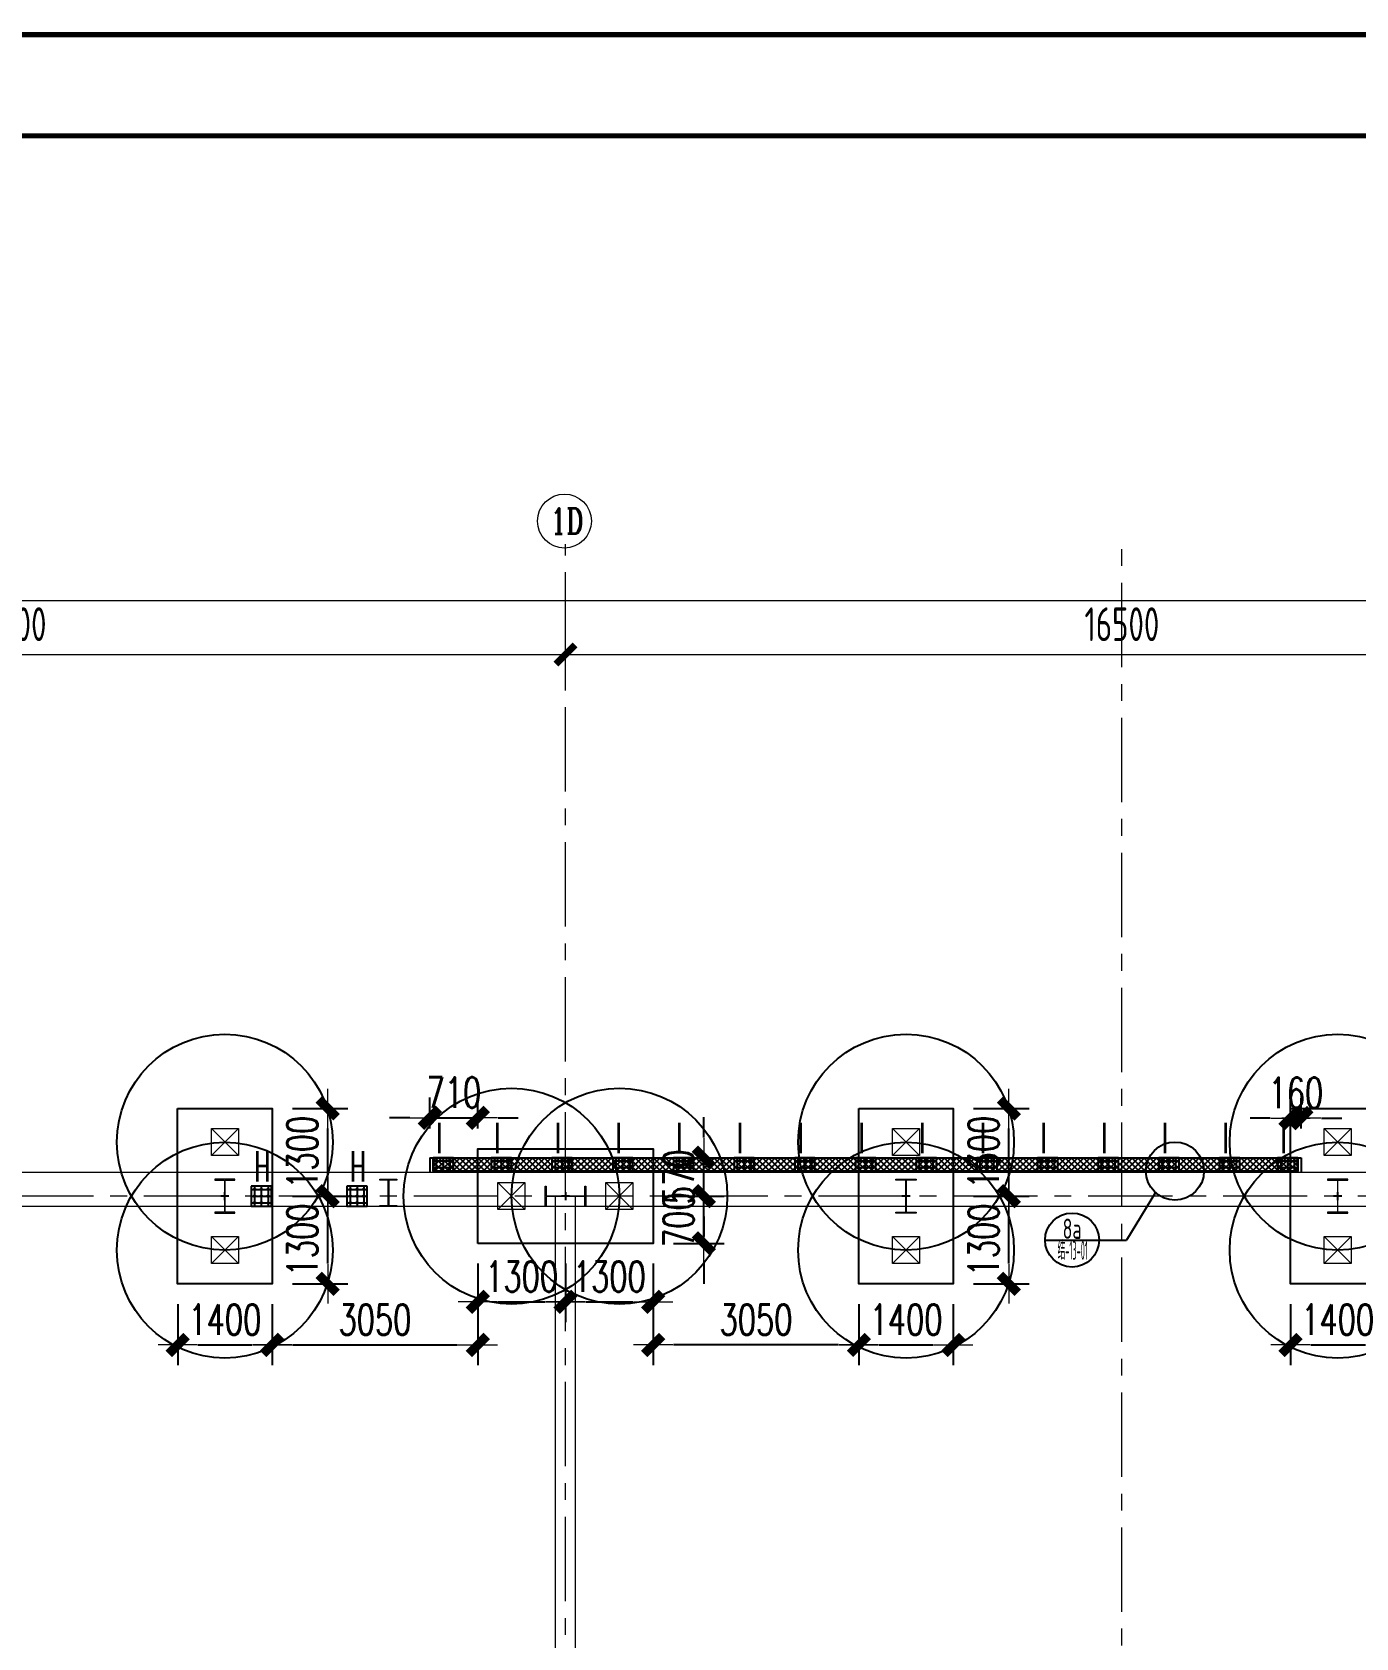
# Model space of a CAD drawing. Extents: x -1201378 to 2367219, y -619313 to 244905.
# Drawn here: x -140267 to -120638, y 221104 to 244905 of the extents above; entities that cross this region are included whole.
import ezdxf
from ezdxf.enums import TextEntityAlignment as Align

# ---------------------------------------------------------------- set-up
doc = ezdxf.new("R2010")
doc.units = 0
doc.header["$LTSCALE"] = 1000
doc.linetypes.add('CENTER', pattern=[2, 1.25, -0.25, 0.25, -0.25])
doc.layers.get('0').update_dxf_attribs({"linetype": 'CONTINUOUS'})
doc.layers.get('Defpoints').update_dxf_attribs({"linetype": 'CONTINUOUS'})
for name, color, linetype in [('0-cxFrame', 155, 'CONTINUOUS'), ('2钢材断面', 2, 'CONTINUOUS'), ('30预埋件', 30, 'CONTINUOUS'), ('40钢材投影', 40, 'CONTINUOUS'), ('ALT_CEN-0-30', 1, 'CENTER'), ('S-DOTE1', 140, 'CENTER'), ('S-HATCH1-W', 252, 'CONTINUOUS'), ('S-SS', 111, 'CONTINUOUS'), ('S-XXX', 241, 'CONTINUOUS'), ('结构轮廓线', 1, 'CONTINUOUS')]:
    doc.layers.add(name, color=color, linetype=linetype)
for name, color, linetype, lineweight in [('0-cxText', 131, 'CONTINUOUS', 25), ('S-axis', 111, 'CONTINUOUS', 0), ('S-bkl', 4, 'CONTINUOUS', 0), ('S-col', 2, 'CONTINUOUS', 0), ('S-dim', 81, 'CONTINUOUS', 0), ('S-dote', 5, 'CENTER', 0), ('S-zhuang', 1, 'CONTINUOUS', 0)]:
    doc.layers.add(name, color=color, linetype=linetype, lineweight=lineweight)
doc.styles.add('_TCH_AXIS', font='COMPLEX', dxfattribs={"bigfont": 'GBCBIG'})
doc.styles.add('cx_tuming', font='simhei.ttf')
doc.styles.add('cx_tuqian1', font='')
doc.styles.add('DHTEXT-1', font='romans.shx', dxfattribs={"width": 0.7, "bigfont": 'chinese.shx'})
doc.styles.add('HZS', font='hzs.shx', dxfattribs={"width": 0.7, "bigfont": 'hztxt.shx'})
doc.styles.add('SS1', font='tj-romans1.shx', dxfattribs={"width": 0.7, "bigfont": 'tj-hztxt1.shx'})
doc.styles.add('TSSD_Dimension', font='tssdeng.shx', dxfattribs={"width": 0.7, "bigfont": 'hztxt.shx'})
doc.styles.add('黑体', font='simhei.ttf', dxfattribs={"width": 0.8})
doc.styles.get('cx_tuqian1').set_extended_font_data('SimSun')
doc.dimstyles.new('S-150-ARCHI', dxfattribs={"dimscale": 150, "dimtxt": 3, "dimasz": 2, "dimexe": 2, "dimexo": 2, "dimgap": 1, "dimtad": 1, "dimdec": 0, "dimzin": 0, "dimdsep": 46, "dimtxsty": 'SS1', "dimblk1": 'TT', "dimblk2": 'TT', "dimsah": 1, "dimcen": 1, "dimclrd": 256, "dimclre": 256, "dimclrt": 256, "dimadec": 0, "dimazin": 0, "dimtfac": 1, "dimtdec": 0, "dimtix": 1, "dimtmove": 2, "dimatfit": 0, "dimldrblk": 'TT', "dimfxl": 2, "dimtolj": 1, "dimtzin": 0, "dimarcsym": 0})
doc.dimstyles.new('TSSD_200_200', dxfattribs={"dimtxt": 500, "dimasz": 200, "dimexe": 200, "dimexo": 500, "dimgap": 200, "dimtad": 1, "dimdec": 0, "dimzin": 0, "dimdsep": 46, "dimtxsty": 'TSSD_Dimension', "dimblk": 'ARCHTICK', "dimcen": 0, "dimdle": 200, "dimclrt": 7, "dimadec": 0, "dimazin": 0, "dimtfac": 1, "dimtdec": 0, "dimtix": 1, "dimtmove": 2, "dimatfit": 3, "dimfxl": 1, "dimtolj": 1, "dimtzin": 0, "dimarcsym": 0})

# ---------------------------------------------------------------- blocks, each defined once
blk = doc.blocks.new('TK22.A0 L(Dragon)')
at = {"layer": '0-cxFrame', "color": 7, "const_width": 0.5}
blk.add_lwpolyline([(0, 0), (-1486, 0), (-1486, 841), (0, 841)], close=True, dxfattribs=at)
at = {"layer": '0-cxFrame', "const_width": 0.5}
blk.add_lwpolyline([(-80, 10), (-1466, 10), (-1466, 831), (-80, 831)], close=True, dxfattribs=at)
at = {"style": '黑体', "flags": 4}
blk.add_attdef('图幅', text='', height=3.3, dxfattribs=at).set_placement((-40, 3), align=Align.RIGHT)
at = {"layer": '0-cxText', "flags": 4}
for tag, height, style, p in [('建设单位', 3.5, 'cx_tuming', (-45, 240)), ('项目名称', 3.5, 'cx_tuming', (-45, 210)), ('子项名称', 3.5, 'cx_tuming', (-45, 180)), ('工程编号', 3.3, 'cx_tuqian1', (-35, 165)), ('图名1', 3.5, 'cx_tuming', (-45, 87)), ('图名2', 3.5, 'cx_tuming', (-45, 79)), ('图名3', 3.5, 'cx_tuming', (-45, 71)), ('出图日期', 3.3, 'cx_tuqian1', (-39, 60)), ('专业', 3.3, 'cx_tuqian1', (-55, 52)), ('版次', 3.3, 'cx_tuqian1', (-20, 44)), ('图号', 3.3, 'cx_tuqian1', (-55, 44))]:
    blk.add_attdef(tag, text='', height=height, dxfattribs=dict(at, style=style)).set_placement(p, align=Align.MIDDLE)
at = {"layer": 'Defpoints', "color": 6, "flags": 4}
for tag, height, style, p in [('tufu', 3.3, '黑体', (-12, 12)), ('dwfname', 4, 'cx_tuqian1', (-80, 3))]:
    blk.add_attdef(tag, text='', height=height, dxfattribs=dict(at, style=style)).set_placement(p, align=Align.RIGHT)
blk = doc.blocks.new('_FZH')
at = {"layer": 'S-col'}
blk.add_lwpolyline([(-0.375, -0.188), (-0.375, 0.187), (-0.36, 0.187), (-0.36, 0.005), (0.36, 0.005), (0.36, 0.187), (0.375, 0.187), (0.375, -0.188), (0.36, -0.188), (0.36, -0.005), (-0.36, -0.005), (-0.36, -0.188)], close=True, dxfattribs=at)
blk = doc.blocks.new('w4234324')
at = {"layer": 'S-col', "xscale": 800.0000000000005, "yscale": 800.0000000000005, "zscale": 800.0000000000005}
blk.add_blockref('_FZH', (-177454, 831820), dxfattribs=at)
blk = doc.blocks.new('S-ZHUANG-400')
at = {"layer": 'S-zhuang'}
for p, q in [((200, -200), (-200, 200)), ((-200, -200), (200, 200))]:
    blk.add_line(p, q, dxfattribs=at)
blk.add_lwpolyline([(-200, 200), (200, 200), (200, -200), (-200, -200)], close=True, dxfattribs=at)
blk = doc.blocks.new('CT2')
at = {"layer": 'Defpoints'}
for centre in [(-193625, -186366), (-193625, -187966)]:
    blk.add_circle(centre, 1600, dxfattribs=at)
at = {"layer": 'S-DOTE1', "ltscale": 0.25}
for p, q in [((-193565, -187166), (-193685, -187166)), ((-193625, -187226), (-193625, -187106))]:
    blk.add_line(p, q, dxfattribs=at)
at = {"layer": 'S-HATCH1-W'}
blk.add_lwpolyline([(-194325, -185866), (-192925, -185866), (-192925, -188466), (-194325, -188466)], close=True, dxfattribs=at)
at = {"layer": 'S-zhuang'}
for p in [(-193625, -186366), (-193625, -187966)]:
    blk.add_blockref('S-ZHUANG-400', p, dxfattribs=at)
blk = doc.blocks.new('_ArchTick')
at = {"color": 0, "linetype": 'ByBlock', "const_width": 0.5}
blk.add_lwpolyline([(-0.71, -0.71), (0.71, 0.71)], dxfattribs=at)
blk = doc.blocks.new('*D2998')
at = {"layer": 'Defpoints', "color": 0, "transparency": 16777216}
for p in [(-132358, 123054), (-148858, 122147), (-132358, 122147)]:
    blk.add_point(p, dxfattribs=at)
at = {"layer": 'S-axis', "color": 0, "lineweight": -2, "transparency": 16777216}
for p, q in [((-149058, 123054), (-132158, 123054)), ((-148858, 122647), (-148858, 123254)), ((-132358, 122647), (-132358, 123254))]:
    blk.add_line(p, q, dxfattribs=at)
at = {"layer": 'S-axis', "color": 0, "lineweight": -2, "transparency": 16777216, "xscale": 200, "yscale": 200, "zscale": 200, "rotation": 180}
blk.add_blockref('_ArchTick', (-148858, 123054), dxfattribs=at)
at = {"layer": 'S-axis', "color": 0, "lineweight": -2, "transparency": 16777216, "xscale": 200, "yscale": 200, "zscale": 200}
blk.add_blockref('_ArchTick', (-132358, 123054), dxfattribs=at)
at = {"layer": 'S-axis', "color": 7, "transparency": 16777216, "insert": (-140608, 123504), "char_height": 500, "attachment_point": 5, "style": 'TSSD_Dimension'}
blk.add_mtext('\\A1;16500', dxfattribs=at)
blk = doc.blocks.new('*D2999')
at = {"layer": 'Defpoints', "color": 0, "transparency": 16777216}
for p in [(-115858, 123054), (-132358, 122147), (-115858, 122147)]:
    blk.add_point(p, dxfattribs=at)
at = {"layer": 'S-axis', "color": 0, "lineweight": -2, "transparency": 16777216}
for p, q in [((-132558, 123054), (-115658, 123054)), ((-132358, 122647), (-132358, 123254)), ((-115858, 122647), (-115858, 123254))]:
    blk.add_line(p, q, dxfattribs=at)
at = {"layer": 'S-axis', "color": 0, "lineweight": -2, "transparency": 16777216, "xscale": 200, "yscale": 200, "zscale": 200, "rotation": 180}
blk.add_blockref('_ArchTick', (-132358, 123054), dxfattribs=at)
at = {"layer": 'S-axis', "color": 0, "lineweight": -2, "transparency": 16777216, "xscale": 200, "yscale": 200, "zscale": 200}
blk.add_blockref('_ArchTick', (-115858, 123054), dxfattribs=at)
at = {"layer": 'S-axis', "color": 7, "transparency": 16777216, "insert": (-124108, 123504), "char_height": 500, "attachment_point": 5, "style": 'TSSD_Dimension'}
blk.add_mtext('\\A1;16500', dxfattribs=at)
blk = doc.blocks.new('*D3019')
at = {"layer": 'Defpoints', "color": 0, "transparency": 16777216}
for p in [(-82958, 123854), (-209458, 122247), (-82958, 122247)]:
    blk.add_point(p, dxfattribs=at)
at = {"layer": 'S-axis', "color": 0, "lineweight": -2, "transparency": 16777216}
for p, q in [((-209458, 122747), (-209458, 124054)), ((-82958, 122747), (-82958, 124054)), ((-209658, 123854), (-82758, 123854))]:
    blk.add_line(p, q, dxfattribs=at)
at = {"layer": 'S-axis', "color": 0, "lineweight": -2, "transparency": 16777216, "xscale": 200, "yscale": 200, "zscale": 200, "rotation": 180}
blk.add_blockref('_ArchTick', (-209458, 123854), dxfattribs=at)
at = {"layer": 'S-axis', "color": 0, "lineweight": -2, "transparency": 16777216, "xscale": 200, "yscale": 200, "zscale": 200}
blk.add_blockref('_ArchTick', (-82958, 123854), dxfattribs=at)
at = {"layer": 'S-axis', "color": 7, "transparency": 16777216, "insert": (-146208, 124304), "char_height": 500, "attachment_point": 5, "style": 'TSSD_Dimension'}
blk.add_mtext('\\A1;126500', dxfattribs=at)
blk = doc.blocks.new('TT')
blk.add_line((-0.969, 0), (0.969, 0))
at = {"const_width": 0.45}
blk.add_lwpolyline([(-0.442, -0.442), (0.442, 0.442)], dxfattribs=at)
blk = doc.blocks.new('*D2758')
at = {"layer": 'Defpoints', "color": 0, "transparency": 16777216}
for p in [(-133658, 226952), (-132358, 226952), (-132358, 226085)]:
    blk.add_point(p, dxfattribs=at)
at = {"layer": 'S-dim', "lineweight": -2, "transparency": 16777216}
for p, q in [((-133658, 226652), (-133658, 225785)), ((-132358, 226652), (-132358, 225785)), ((-133358, 226085), (-132658, 226085))]:
    blk.add_line(p, q, dxfattribs=at)
at = {"layer": 'S-dim', "lineweight": -2, "transparency": 16777216, "xscale": 300, "yscale": 300, "zscale": 300, "rotation": 180}
blk.add_blockref('TT', (-133658, 226085), dxfattribs=at)
at = {"layer": 'S-dim', "lineweight": -2, "transparency": 16777216, "xscale": 300, "yscale": 300, "zscale": 300}
blk.add_blockref('TT', (-132358, 226085), dxfattribs=at)
at = {"layer": 'S-dim', "transparency": 16777216, "insert": (-133008, 226460), "char_height": 450, "attachment_point": 5, "style": 'SS1'}
blk.add_mtext('\\A1;1300', dxfattribs=at)
blk = doc.blocks.new('*D2759')
at = {"layer": 'Defpoints', "color": 0, "transparency": 16777216}
for p in [(-132358, 226952), (-131058, 226952), (-131058, 226085)]:
    blk.add_point(p, dxfattribs=at)
at = {"layer": 'S-dim', "lineweight": -2, "transparency": 16777216}
for p, q in [((-132358, 226652), (-132358, 225785)), ((-131058, 226652), (-131058, 225785)), ((-132058, 226085), (-131358, 226085))]:
    blk.add_line(p, q, dxfattribs=at)
at = {"layer": 'S-dim', "lineweight": -2, "transparency": 16777216, "xscale": 300, "yscale": 300, "zscale": 300, "rotation": 180}
blk.add_blockref('TT', (-132358, 226085), dxfattribs=at)
at = {"layer": 'S-dim', "lineweight": -2, "transparency": 16777216, "xscale": 300, "yscale": 300, "zscale": 300}
blk.add_blockref('TT', (-131058, 226085), dxfattribs=at)
at = {"layer": 'S-dim', "transparency": 16777216, "insert": (-131708, 226460), "char_height": 450, "attachment_point": 5, "style": 'SS1'}
blk.add_mtext('\\A1;1300', dxfattribs=at)
blk = doc.blocks.new('*D2760')
at = {"layer": 'Defpoints', "color": 0, "transparency": 16777216}
for p in [(-131058, 227652), (-130307, 227652), (-131058, 226952)]:
    blk.add_point(p, dxfattribs=at)
at = {"layer": 'S-dim', "lineweight": -2, "transparency": 16777216}
for p, q in [((-130307, 227952), (-130307, 228252)), ((-130758, 227652), (-130007, 227652)), ((-130307, 226952), (-130307, 227652)), ((-130758, 226952), (-130007, 226952)), ((-130307, 226652), (-130307, 226352))]:
    blk.add_line(p, q, dxfattribs=at)
at = {"layer": 'S-dim', "lineweight": -2, "transparency": 16777216, "xscale": 300, "yscale": 300, "zscale": 300}
for p, rotation in [((-130307, 227652), 270), ((-130307, 226952), 90)]:
    blk.add_blockref('TT', p, dxfattribs=dict(at, rotation=rotation))
at = {"layer": 'S-dim', "transparency": 16777216, "insert": (-130682, 227302), "char_height": 450, "attachment_point": 5, "rotation": 90, "style": 'SS1'}
blk.add_mtext('\\A1;700', dxfattribs=at)
blk = doc.blocks.new('*D2761')
at = {"layer": 'Defpoints', "color": 0, "transparency": 16777216}
for p in [(-131058, 228222), (-130307, 228222), (-131058, 227652)]:
    blk.add_point(p, dxfattribs=at)
at = {"layer": 'S-dim', "lineweight": -2, "transparency": 16777216}
for p, q in [((-130307, 228522), (-130307, 228822)), ((-130758, 228222), (-130007, 228222)), ((-130307, 227652), (-130307, 228222)), ((-130758, 227652), (-130007, 227652)), ((-130307, 227352), (-130307, 227052))]:
    blk.add_line(p, q, dxfattribs=at)
at = {"layer": 'S-dim', "lineweight": -2, "transparency": 16777216, "xscale": 300, "yscale": 300, "zscale": 300}
for p, rotation in [((-130307, 228222), 270), ((-130307, 227652), 90)]:
    blk.add_blockref('TT', p, dxfattribs=dict(at, rotation=rotation))
at = {"layer": 'S-dim', "transparency": 16777216, "insert": (-130682, 227937), "char_height": 450, "attachment_point": 5, "rotation": 90, "style": 'SS1'}
blk.add_mtext('\\A1;570', dxfattribs=at)
blk = doc.blocks.new('*D2886')
at = {"layer": 'Defpoints', "color": 0, "transparency": 16777216}
for p in [(-138108, 226352), (-136708, 226352), (-136708, 225446)]:
    blk.add_point(p, dxfattribs=at)
at = {"layer": 'S-dim', "lineweight": -2, "transparency": 16777216}
for p, q in [((-138108, 226052), (-138108, 225146)), ((-136708, 226052), (-136708, 225146)), ((-137808, 225446), (-137008, 225446))]:
    blk.add_line(p, q, dxfattribs=at)
at = {"layer": 'S-dim', "lineweight": -2, "transparency": 16777216, "xscale": 300, "yscale": 300, "zscale": 300, "rotation": 180}
blk.add_blockref('TT', (-138108, 225446), dxfattribs=at)
at = {"layer": 'S-dim', "lineweight": -2, "transparency": 16777216, "xscale": 300, "yscale": 300, "zscale": 300}
blk.add_blockref('TT', (-136708, 225446), dxfattribs=at)
at = {"layer": 'S-dim', "transparency": 16777216, "insert": (-137408, 225821), "char_height": 450, "attachment_point": 5, "style": 'SS1'}
blk.add_mtext('\\A1;1400', dxfattribs=at)
blk = doc.blocks.new('*D2887')
at = {"layer": 'Defpoints', "color": 0, "transparency": 16777216}
for p in [(-136708, 226352), (-133658, 226371), (-133658, 225446)]:
    blk.add_point(p, dxfattribs=at)
at = {"layer": 'S-dim', "lineweight": -2, "transparency": 16777216}
for p, q in [((-136708, 226052), (-136708, 225146)), ((-133658, 226071), (-133658, 225146)), ((-136408, 225446), (-133958, 225446))]:
    blk.add_line(p, q, dxfattribs=at)
at = {"layer": 'S-dim', "lineweight": -2, "transparency": 16777216, "xscale": 300, "yscale": 300, "zscale": 300, "rotation": 180}
blk.add_blockref('TT', (-136708, 225446), dxfattribs=at)
at = {"layer": 'S-dim', "lineweight": -2, "transparency": 16777216, "xscale": 300, "yscale": 300, "zscale": 300}
blk.add_blockref('TT', (-133658, 225446), dxfattribs=at)
at = {"layer": 'S-dim', "transparency": 16777216, "insert": (-135183, 225821), "char_height": 450, "attachment_point": 5, "style": 'SS1'}
blk.add_mtext('\\A1;3050', dxfattribs=at)
blk = doc.blocks.new('*D2888')
at = {"layer": 'Defpoints', "color": 0, "transparency": 16777216}
for p in [(-136708, 227652), (-135884, 227652), (-136708, 226352)]:
    blk.add_point(p, dxfattribs=at)
at = {"layer": 'S-dim', "lineweight": -2, "transparency": 16777216}
for p, q in [((-136408, 227652), (-135584, 227652)), ((-135884, 226652), (-135884, 227352)), ((-136408, 226352), (-135584, 226352))]:
    blk.add_line(p, q, dxfattribs=at)
at = {"layer": 'S-dim', "lineweight": -2, "transparency": 16777216, "xscale": 300, "yscale": 300, "zscale": 300}
for p, rotation in [((-135884, 227652), 90), ((-135884, 226352), 270)]:
    blk.add_blockref('TT', p, dxfattribs=dict(at, rotation=rotation))
at = {"layer": 'S-dim', "transparency": 16777216, "insert": (-136259, 227002), "char_height": 450, "attachment_point": 5, "rotation": 90, "style": 'SS1'}
blk.add_mtext('\\A1;1300', dxfattribs=at)
blk = doc.blocks.new('*D2889')
at = {"layer": 'Defpoints', "color": 0, "transparency": 16777216}
for p in [(-136708, 228952), (-135884, 228952), (-136708, 227652)]:
    blk.add_point(p, dxfattribs=at)
at = {"layer": 'S-dim', "lineweight": -2, "transparency": 16777216}
for p, q in [((-136408, 228952), (-135584, 228952)), ((-135884, 227952), (-135884, 228652)), ((-136408, 227652), (-135584, 227652))]:
    blk.add_line(p, q, dxfattribs=at)
at = {"layer": 'S-dim', "lineweight": -2, "transparency": 16777216, "xscale": 300, "yscale": 300, "zscale": 300}
for p, rotation in [((-135884, 228952), 90), ((-135884, 227652), 270)]:
    blk.add_blockref('TT', p, dxfattribs=dict(at, rotation=rotation))
at = {"layer": 'S-dim', "transparency": 16777216, "insert": (-136259, 228302), "char_height": 450, "attachment_point": 5, "rotation": 90, "style": 'SS1'}
blk.add_mtext('\\A1;1300', dxfattribs=at)
blk = doc.blocks.new('*D2894')
at = {"layer": 'Defpoints', "color": 0, "transparency": 16777216}
for p in [(-121608, 226352), (-120208, 226352), (-120208, 225446)]:
    blk.add_point(p, dxfattribs=at)
at = {"layer": 'S-dim', "lineweight": -2, "transparency": 16777216}
for p, q in [((-121608, 226052), (-121608, 225146)), ((-120208, 226052), (-120208, 225146)), ((-121308, 225446), (-120508, 225446))]:
    blk.add_line(p, q, dxfattribs=at)
at = {"layer": 'S-dim', "lineweight": -2, "transparency": 16777216, "xscale": 300, "yscale": 300, "zscale": 300, "rotation": 180}
blk.add_blockref('TT', (-121608, 225446), dxfattribs=at)
at = {"layer": 'S-dim', "lineweight": -2, "transparency": 16777216, "xscale": 300, "yscale": 300, "zscale": 300}
blk.add_blockref('TT', (-120208, 225446), dxfattribs=at)
at = {"layer": 'S-dim', "transparency": 16777216, "insert": (-120908, 225821), "char_height": 450, "attachment_point": 5, "style": 'SS1'}
blk.add_mtext('\\A1;1400', dxfattribs=at)
blk = doc.blocks.new('*D2898')
at = {"layer": 'Defpoints', "color": 0, "transparency": 16777216}
for p in [(-128008, 226352), (-126608, 226352), (-126608, 225446)]:
    blk.add_point(p, dxfattribs=at)
at = {"layer": 'S-dim', "lineweight": -2, "transparency": 16777216}
for p, q in [((-128008, 226052), (-128008, 225146)), ((-126608, 226052), (-126608, 225146)), ((-127708, 225446), (-126908, 225446))]:
    blk.add_line(p, q, dxfattribs=at)
at = {"layer": 'S-dim', "lineweight": -2, "transparency": 16777216, "xscale": 300, "yscale": 300, "zscale": 300, "rotation": 180}
blk.add_blockref('TT', (-128008, 225446), dxfattribs=at)
at = {"layer": 'S-dim', "lineweight": -2, "transparency": 16777216, "xscale": 300, "yscale": 300, "zscale": 300}
blk.add_blockref('TT', (-126608, 225446), dxfattribs=at)
at = {"layer": 'S-dim', "transparency": 16777216, "insert": (-127308, 225821), "char_height": 450, "attachment_point": 5, "style": 'SS1'}
blk.add_mtext('\\A1;1400', dxfattribs=at)
blk = doc.blocks.new('*D2899')
at = {"layer": 'Defpoints', "color": 0, "transparency": 16777216}
for p in [(-126608, 227652), (-125784, 227652), (-126608, 226352)]:
    blk.add_point(p, dxfattribs=at)
at = {"layer": 'S-dim', "lineweight": -2, "transparency": 16777216}
for p, q in [((-126308, 227652), (-125484, 227652)), ((-125784, 226652), (-125784, 227352)), ((-126308, 226352), (-125484, 226352))]:
    blk.add_line(p, q, dxfattribs=at)
at = {"layer": 'S-dim', "lineweight": -2, "transparency": 16777216, "xscale": 300, "yscale": 300, "zscale": 300}
for p, rotation in [((-125784, 227652), 90), ((-125784, 226352), 270)]:
    blk.add_blockref('TT', p, dxfattribs=dict(at, rotation=rotation))
at = {"layer": 'S-dim', "transparency": 16777216, "insert": (-126159, 227002), "char_height": 450, "attachment_point": 5, "rotation": 90, "style": 'SS1'}
blk.add_mtext('\\A1;1300', dxfattribs=at)
blk = doc.blocks.new('*D2900')
at = {"layer": 'Defpoints', "color": 0, "transparency": 16777216}
for p in [(-126608, 228952), (-125784, 228952), (-126608, 227652)]:
    blk.add_point(p, dxfattribs=at)
at = {"layer": 'S-dim', "lineweight": -2, "transparency": 16777216}
for p, q in [((-126308, 228952), (-125484, 228952)), ((-125784, 227952), (-125784, 228652)), ((-126308, 227652), (-125484, 227652))]:
    blk.add_line(p, q, dxfattribs=at)
at = {"layer": 'S-dim', "lineweight": -2, "transparency": 16777216, "xscale": 300, "yscale": 300, "zscale": 300}
for p, rotation in [((-125784, 228952), 90), ((-125784, 227652), 270)]:
    blk.add_blockref('TT', p, dxfattribs=dict(at, rotation=rotation))
at = {"layer": 'S-dim', "transparency": 16777216, "insert": (-126159, 228302), "char_height": 450, "attachment_point": 5, "rotation": 90, "style": 'SS1'}
blk.add_mtext('\\A1;1300', dxfattribs=at)
blk = doc.blocks.new('*D2901')
at = {"layer": 'Defpoints', "color": 0, "transparency": 16777216}
for p in [(-131058, 226352), (-128008, 226352), (-131058, 225446)]:
    blk.add_point(p, dxfattribs=at)
at = {"layer": 'S-dim', "lineweight": -2, "transparency": 16777216}
for p, q in [((-131058, 226052), (-131058, 225146)), ((-128008, 226052), (-128008, 225146)), ((-128308, 225446), (-130758, 225446))]:
    blk.add_line(p, q, dxfattribs=at)
at = {"layer": 'S-dim', "lineweight": -2, "transparency": 16777216, "xscale": 300, "yscale": 300, "zscale": 300, "rotation": 180}
blk.add_blockref('TT', (-131058, 225446), dxfattribs=at)
at = {"layer": 'S-dim', "lineweight": -2, "transparency": 16777216, "xscale": 300, "yscale": 300, "zscale": 300}
blk.add_blockref('TT', (-128008, 225446), dxfattribs=at)
at = {"layer": 'S-dim', "transparency": 16777216, "insert": (-129533, 225821), "char_height": 450, "attachment_point": 5, "style": 'SS1'}
blk.add_mtext('\\A1;3050', dxfattribs=at)
blk = doc.blocks.new('*D6522')
at = {"layer": 'Defpoints', "color": 0, "transparency": 16777216}
for p in [(-133658, 228813), (-134368, 228352), (-133658, 228352)]:
    blk.add_point(p, dxfattribs=at)
at = {"layer": 'S-dim', "lineweight": -2, "transparency": 16777216}
for p, q in [((-134368, 228652), (-134368, 229113)), ((-133658, 228652), (-133658, 229113)), ((-134668, 228813), (-134968, 228813)), ((-134368, 228813), (-133658, 228813)), ((-133358, 228813), (-133058, 228813))]:
    blk.add_line(p, q, dxfattribs=at)
at = {"layer": 'S-dim', "lineweight": -2, "transparency": 16777216, "xscale": 300, "yscale": 300, "zscale": 300}
blk.add_blockref('TT', (-134368, 228813), dxfattribs=at)
at = {"layer": 'S-dim', "lineweight": -2, "transparency": 16777216, "xscale": 300, "yscale": 300, "zscale": 300, "rotation": 180}
blk.add_blockref('TT', (-133658, 228813), dxfattribs=at)
at = {"layer": 'S-dim', "transparency": 16777216, "insert": (-134013, 229188), "char_height": 450, "attachment_point": 5, "style": 'SS1'}
blk.add_mtext('\\A1;710', dxfattribs=at)
blk = doc.blocks.new('*D6523')
at = {"layer": 'Defpoints', "color": 0, "transparency": 16777216}
for p in [(-121608, 228808), (-121608, 228352), (-121448, 228352)]:
    blk.add_point(p, dxfattribs=at)
at = {"layer": 'S-dim', "lineweight": -2, "transparency": 16777216}
for p, q in [((-121608, 228652), (-121608, 229108)), ((-121448, 228652), (-121448, 229108)), ((-121908, 228808), (-122208, 228808)), ((-121448, 228808), (-121608, 228808)), ((-121148, 228808), (-120848, 228808))]:
    blk.add_line(p, q, dxfattribs=at)
at = {"layer": 'S-dim', "lineweight": -2, "transparency": 16777216, "xscale": 300, "yscale": 300, "zscale": 300}
blk.add_blockref('TT', (-121608, 228808), dxfattribs=at)
at = {"layer": 'S-dim', "lineweight": -2, "transparency": 16777216, "xscale": 300, "yscale": 300, "zscale": 300, "rotation": 180}
blk.add_blockref('TT', (-121448, 228808), dxfattribs=at)
at = {"layer": 'S-dim', "transparency": 16777216, "insert": (-121528, 229183), "char_height": 450, "attachment_point": 5, "style": 'SS1'}
blk.add_mtext('\\A1;160', dxfattribs=at)
blk = doc.blocks.new('1号厂房一层')
at = {"layer": '结构轮廓线', "color": 1, "ltscale": 500}
for p, q in [((-134368, 528222), (-121448, 528222)), ((-134368, 528222), (-134368, 528002)), ((-121448, 528222), (-121448, 528002))]:
    blk.add_line(p, q, dxfattribs=at)
blk = doc.blocks.new('20250903183753')
at = {"layer": '2钢材断面'}
for p, q in [((150, 0), (-150, 0)), ((-150, 0), (-150, -300)), ((150, -300), (150, 0)), ((-150, -300), (150, -300))]:
    blk.add_line(p, q, dxfattribs=at)
at = {"layer": '40钢材投影'}
for centre, radius in [((-100, -50), 12), ((-100, -150), 12), ((-100, -250), 12), ((-100, -50), 6), ((-100, -150), 6), ((0, -50), 12), ((0, -150), 12), ((0, -250), 12), ((0, -50), 6), ((0, -150), 6), ((100, -50), 12), ((100, -150), 12), ((100, -50), 6), ((100, -150), 6), ((-100, -250), 6), ((0, -250), 6), ((100, -251), 12), ((100, -251), 6)]:
    blk.add_circle(centre, radius, dxfattribs=at)
at = {"layer": 'ALT_CEN-0-30', "ltscale": 20}
for p, q in [((-100, 0), (-100, -300)), ((0, 0), (0, -300)), ((100, 0), (100, -300)), ((-150, -50), (150, -50)), ((-150, -150), (150, -150)), ((-150, -250), (150, -250))]:
    blk.add_line(p, q, dxfattribs=at)
blk = doc.blocks.new('20250903183821')
at = {"ltscale": 50}
blk.add_blockref('20250903183753', (0, 0), dxfattribs=at)
at = {"layer": '30预埋件', "style": 'DHTEXT-1', "text_generation_flag": 6, "width": 0.55}
blk.add_attdef('B', (-105, 65), '', height=450, rotation=180, dxfattribs=at)
blk = doc.blocks.new('20250902145151')
at = {"layer": '2钢材断面'}
for p, q in [((150, 100), (-150, 100)), ((-150, 100), (-150, -100)), ((150, -100), (150, 100)), ((-150, -100), (150, -100))]:
    blk.add_line(p, q, dxfattribs=at)
at = {"layer": '40钢材投影'}
for centre, radius in [((-100, 50), 10), ((-100, 50), 5), ((0, 50), 10), ((0, 50), 5), ((100, 50), 10), ((100, 50), 5), ((-100, -50), 10), ((-100, -50), 5), ((0, -50), 10), ((0, -50), 5), ((100, -50), 10), ((100, -50), 5)]:
    blk.add_circle(centre, radius, dxfattribs=at)
at = {"layer": 'ALT_CEN-0-30', "ltscale": 20}
for p, q in [((-150, 50), (150, 50)), ((-100, 100), (-100, -100)), ((0, 100), (0, -100)), ((100, 100), (100, -100)), ((-150, -50), (150, -50))]:
    blk.add_line(p, q, dxfattribs=at)
blk = doc.blocks.new('20250912153858')
at = {"ltscale": 50}
blk.add_blockref('20250902145151', (0, 100), dxfattribs=at)
at = {"layer": '30预埋件', "style": 'DHTEXT-1', "text_generation_flag": 6, "width": 0.55}
blk.add_attdef('B', (105, -65), '', height=450, dxfattribs=at)
blk = doc.blocks.new('A$Ce592290a')
at = {"layer": 'S-col', "color": 1}
blk.add_lwpolyline([(73750, 238), (73750, 250), (74000, 250), (74000, 238), (73879, 238), (73879, -138), (74000, -138), (74000, -150), (73750, -150), (73750, -138), (73871, -138), (73871, 238)], close=True, dxfattribs=at)
blk = doc.blocks.new('1#轴网')
at = {"layer": 'S-axis'}
blk.add_circle((-132373.4, 125033.1), 400, dxfattribs=at)
at = {"layer": 'S-dote'}
for p, q in [((-132358.5, 19024), (-132358.5, 124689.3)), ((-124108.5, 18867), (-124108.5, 124689.3)), ((-99358.5, 115027), (-216950.7, 115027))]:
    blk.add_line(p, q, dxfattribs=at)
at = {"layer": 'S-axis', "style": '_TCH_AXIS', "width": 0.705882}
blk.add_text('1D', height=381.3, dxfattribs=at).set_placement((-132578.4, 124842.5))
at = {"layer": 'S-axis'}
for p1, p2, distance, picture, middle in [((-209458.5, 122247), (-82958.5, 122247), 1606.7, '*D3019', (-146208.5, 124303.7)), ((-148858.5, 122147), (-132358.5, 122147), 906.7, '*D2998', (-140608.5, 123503.7)), ((-132358.5, 122147), (-115858.5, 122147), 906.7, '*D2999', (-124108.5, 123503.7))]:
    dim = blk.add_aligned_dim(p1=p1, p2=p2, distance=distance, dimstyle='TSSD_200_200', dxfattribs=at)
    dim.commit()
    dim.dimension.update_dxf_attribs({"geometry": picture, "text_midpoint": middle})

msp = doc.modelspace()

# ---------------------------------------------------------------- hatches: boundary and pattern name
at = {"layer": 'S-HATCH1-W'}
h = msp.add_hatch(dxfattribs=at)
h.set_pattern_fill('ANSI37', color=256, scale=20)
h.set_pattern_definition([(45, (71050.04, 483840.09), (-44.90128, 44.90128), []), (135, (71050.04, 483840.09), (-44.90128, -44.90128), [])])
h.paths.add_polyline_path([(-121498.4, 228021.8), (-121498.4, 228221.8), (-134318.4, 228221.8), (-134318.4, 228021.8)])

# ---------------------------------------------------------------- linework, layer by layer
at = {"layer": 'S-bkl'}
for p, q in [((-100658.5, 228001.8), (-185763.8, 228001.8)), ((-132508.5, 137651.8), (-132508.5, 227651.8)), ((-185489.3, 227501.8), (-100658.5, 227501.8))]:
    msp.add_line(p, q, dxfattribs=at)
msp.add_lwpolyline([(-132208.5, 137651.8), (-132208.5, 227651.8)], dxfattribs=at)
at = {"layer": 'S-col'}
for points in [[(-137558.5, 227401.8), (-137258.5, 227401.8), (-137258.5, 227413.8), (-137404.5, 227413.8), (-137404.5, 227889.8), (-137258.5, 227889.8), (-137258.5, 227901.8), (-137558.5, 227901.8), (-137558.5, 227889.8), (-137412.5, 227889.8), (-137412.5, 227413.8), (-137558.5, 227413.8)], [(-127158.5, 227401.8), (-127458.5, 227401.8), (-127458.5, 227413.8), (-127312.5, 227413.8), (-127312.5, 227889.8), (-127458.5, 227889.8), (-127458.5, 227901.8), (-127158.5, 227901.8), (-127158.5, 227889.8), (-127304.5, 227889.8), (-127304.5, 227413.8), (-127158.5, 227413.8)], [(-121058.5, 227401.8), (-120758.5, 227401.8), (-120758.5, 227413.8), (-120904.5, 227413.8), (-120904.5, 227889.8), (-120758.5, 227889.8), (-120758.5, 227901.8), (-121058.5, 227901.8), (-121058.5, 227889.8), (-120912.5, 227889.8), (-120912.5, 227413.8), (-121058.5, 227413.8)]]:
    msp.add_lwpolyline(points, close=True, dxfattribs=at)
at = {"layer": 'S-HATCH1-W'}
msp.add_lwpolyline([(-134318.4, 228221.8), (-121498.4, 228221.8), (-121498.4, 228021.8), (-134318.4, 228021.8)], close=True, dxfattribs=at)
at = {"layer": 'S-XXX'}
for p in [(-123612.2, 227706.4), (-125246.5, 227001.5)]:
    msp.add_line(p, (-124038.5, 227001.5), dxfattribs=at)
for centre, radius in [((-123321.6, 228023.6), 430.2), ((-124846.5, 227001.5), 400)]:
    msp.add_circle(centre, radius, dxfattribs=at)

# ---------------------------------------------------------------- block references
at = {"ltscale": 500}
for p in [(-136868.4, 227801.8), (-135448.4, 227801.8)]:
    msp.add_blockref('20250903183821', p, dxfattribs=at).add_auto_attribs({'B': 'H'})
at = {"layer": '0-cxFrame', "xscale": 150, "yscale": 150, "zscale": 150}
msp.add_blockref('TK22.A0 L(Dragon)', (-32818.2, 118717.3), dxfattribs=at)
at = {"layer": 'S-axis'}
msp.add_blockref('1#轴网', (0, 112624.8), dxfattribs=at)
at = {"layer": 'S-col'}
msp.add_blockref('w4234324', (45095.7, -604168.2), dxfattribs=at)
at = {"layer": 'S-SS'}
for name, p in [('1号厂房一层', (0, -300000)), ('A$Ce592290a', (-208858.4, 227651.8))]:
    msp.add_blockref(name, p, dxfattribs=at)
at = {"layer": 'S-zhuang'}
for p in [(56216.3, 414818), (66316.3, 414818), (72716.3, 414818)]:
    msp.add_blockref('CT2', p, dxfattribs=at)
at = {"layer": 'S-zhuang', "rotation": 90}
msp.add_blockref('CT2', (-319524.7, 421276.6), dxfattribs=at)
at = {"layer": '结构轮廓线', "ltscale": 500, "rotation": 180}
for p in [(-134168.4, 228221.8), (-133308.4, 228221.8), (-132408.4, 228221.8), (-131508.4, 228221.8), (-130608.4, 228221.8), (-129708.4, 228221.9), (-128808.4, 228221.9), (-127908.4, 228221.9), (-127008.4, 228221.9), (-126108.4, 228221.9), (-125208.4, 228221.9), (-124308.4, 228221.9), (-123408.4, 228221.9), (-122508.4, 228221.9), (-121648.4, 228221.9)]:
    msp.add_blockref('20250912153858', p, dxfattribs=at).add_auto_attribs({'B': 'I'})

# ---------------------------------------------------------------- texts
at = {"layer": 'S-XXX', "style": 'HZS'}
for s, height, width, p in [('8a', 300, 0.75, (-124846.5, 227018.9)), ('结-13-01', 280, 0.3, (-124836.4, 226708.2))]:
    msp.add_text(s, height=height, dxfattribs=dict(at, width=width)).set_placement(p, align=Align.CENTER)

# ---------------------------------------------------------------- dimensions: what is measured, and where the dimension line sits
at = {"layer": 'S-dim'}
for base, p1, p2, picture, middle in [((-133658.5, 228812.5), (-134368.4, 228351.8), (-133658.5, 228351.8), '*D6522', (-134013.4, 229187.5)), ((-121608.5, 228807.6), (-121448.4, 228351.8), (-121608.5, 228351.8), '*D6523', (-121528.4, 229182.6)), ((-132358.5, 226085.2), (-133658.5, 226951.8), (-132358.5, 226951.8), '*D2758', (-133008.5, 226460.2)), ((-131058.5, 226085.2), (-132358.5, 226951.8), (-131058.5, 226951.8), '*D2759', (-131708.5, 226460.2)), ((-136708.5, 225446.1), (-138108.5, 226351.8), (-136708.5, 226351.8), '*D2886', (-137408.5, 225821.1)), ((-133658.5, 225446.1), (-136708.5, 226351.8), (-133658.5, 226371), '*D2887', (-135183.5, 225821.1)), ((-131058.5, 225446.1), (-128008.5, 226351.8), (-131058.5, 226351.8), '*D2901', (-129533.5, 225821.1)), ((-126608.5, 225446.1), (-128008.5, 226351.8), (-126608.5, 226351.8), '*D2898', (-127308.5, 225821.1)), ((-120208.5, 225446.1), (-121608.5, 226351.8), (-120208.5, 226351.8), '*D2894', (-120908.5, 225821.1))]:
    dim = msp.add_linear_dim(base=base, p1=p1, p2=p2, dimstyle='S-150-ARCHI', dxfattribs=at)
    dim.commit()
    dim.dimension.update_dxf_attribs({"geometry": picture, "text_midpoint": middle})
for base, p1, p2, picture, middle in [((-135883.5, 228951.8), (-136708.5, 227651.8), (-136708.5, 228951.8), '*D2889', (-136258.5, 228301.8)), ((-125783.5, 228951.8), (-126608.5, 227651.8), (-126608.5, 228951.8), '*D2900', (-126158.5, 228301.8)), ((-130306.7, 228221.8), (-131058.5, 227651.8), (-131058.5, 228221.8), '*D2761', (-130681.7, 227936.8)), ((-130306.7, 227651.8), (-131058.5, 226951.8), (-131058.5, 227651.8), '*D2760', (-130681.7, 227301.8)), ((-135883.5, 227651.8), (-136708.5, 226351.8), (-136708.5, 227651.8), '*D2888', (-136258.5, 227001.8)), ((-125783.5, 227651.8), (-126608.5, 226351.8), (-126608.5, 227651.8), '*D2899', (-126158.5, 227001.8))]:
    dim = msp.add_linear_dim(base=base, p1=p1, p2=p2, angle=90, dimstyle='S-150-ARCHI', dxfattribs=at)
    dim.commit()
    dim.dimension.update_dxf_attribs({"geometry": picture, "text_midpoint": middle})

doc.saveas('drawing.dxf')
